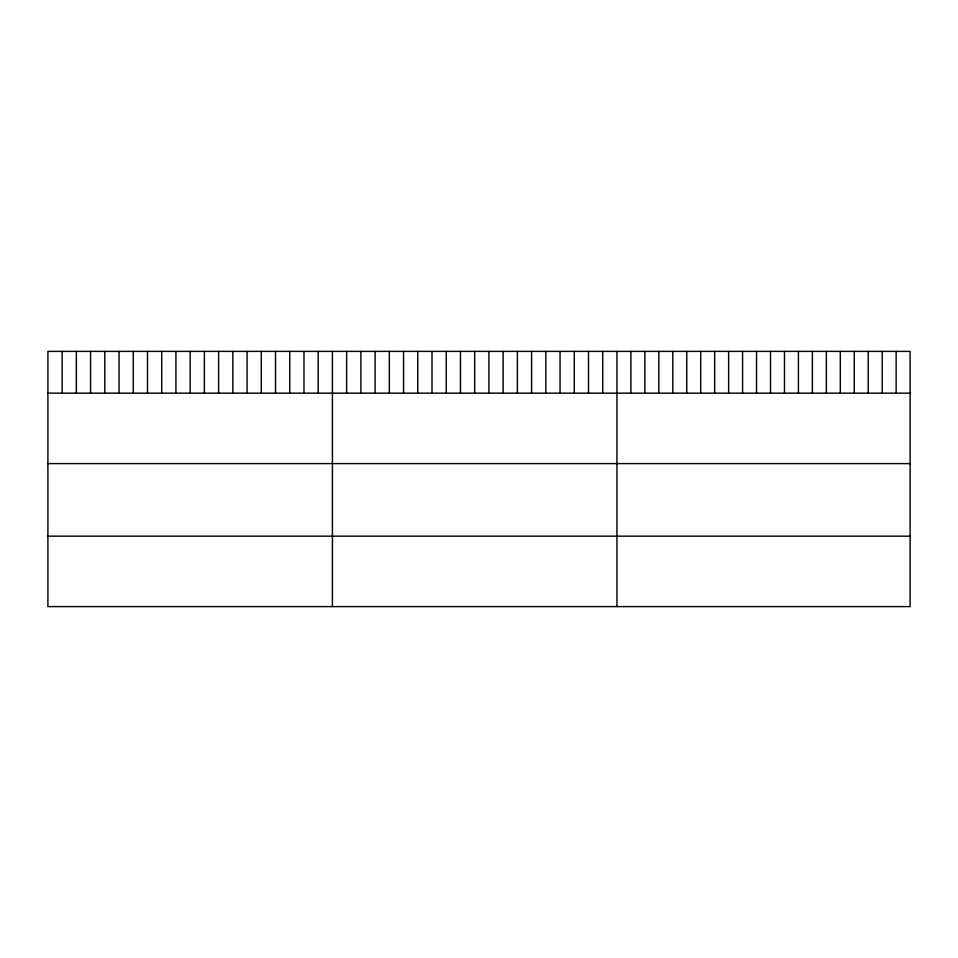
<?xml version="1.0" encoding="UTF-8"?>
<svg xmlns="http://www.w3.org/2000/svg" width="958" height="958" viewBox="0 0 958 958"><rect width="100%" height="100%" fill="white"/><g stroke="black" fill="none" stroke-linecap="round" stroke-linejoin="round"><path stroke-width="1.44" d="M910.1 393.163L910.1 606.606L47.9 606.606L47.9 351.394L910.1 351.394L910.1 393.163L47.9 393.163M47.9 463.6L910.1 463.6M47.9 536.169L910.1 536.169M896.137 351.394L896.137 393.163M882.186 351.394L882.186 393.163M868.223 351.394L868.223 393.163M854.261 351.394L854.261 393.163M840.298 351.394L840.298 393.163M826.347 351.394L826.347 393.163M812.384 351.394L812.384 393.163M798.421 351.394L798.421 393.163M784.47 351.394L784.47 393.163M770.507 351.394L770.507 393.163M756.545 351.394L756.545 393.163M742.582 351.394L742.582 393.163M728.631 351.394L728.631 393.163M714.668 351.394L714.668 393.163M700.705 351.394L700.705 393.163M686.754 351.394L686.754 393.163M672.791 351.394L672.791 393.163M658.829 351.394L658.829 393.163M644.866 351.394L644.866 393.163M630.915 351.394L630.915 393.163M616.952 351.394L616.952 606.606M602.726 351.394L602.726 393.163M588.499 351.394L588.499 393.163M574.273 351.394L574.273 393.163M560.047 351.394L560.047 393.163M545.821 351.394L545.821 393.163M531.594 351.394L531.594 393.163M517.368 351.394L517.368 393.163M503.142 351.394L503.142 393.163M488.915 351.394L488.915 393.163M474.689 351.394L474.689 393.163M460.463 351.394L460.463 393.163M446.236 351.394L446.236 393.163M432.01 351.394L432.01 393.163M417.784 351.394L417.784 393.163M403.558 351.394L403.558 393.163M389.331 351.394L389.331 393.163M375.105 351.394L375.105 393.163M360.879 351.394L360.879 393.163M346.652 351.394L346.652 393.163M332.426 351.394L332.426 606.606M318.2 351.394L318.2 393.163M303.973 351.394L303.973 393.163M289.747 351.394L289.747 393.163M275.521 351.394L275.521 393.163M261.294 351.394L261.294 393.163M247.068 351.394L247.068 393.163M232.842 351.394L232.842 393.163M218.616 351.394L218.616 393.163M204.389 351.394L204.389 393.163M190.163 351.394L190.163 393.163M175.937 351.394L175.937 393.163M161.71 351.394L161.71 393.163M147.484 351.394L147.484 393.163M133.258 351.394L133.258 393.163M119.032 351.394L119.032 393.163M104.805 351.394L104.805 393.163M90.579 351.394L90.579 393.163M76.353 351.394L76.353 393.163M62.126 351.394L62.126 393.163"/></g></svg>
